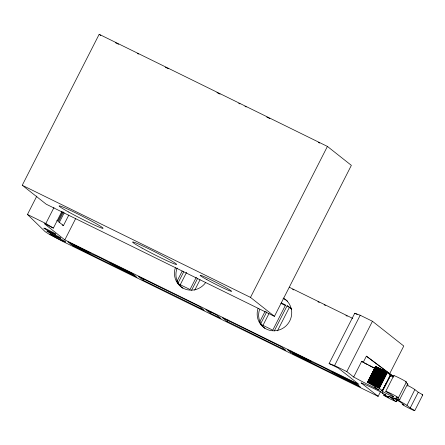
<?xml version="1.0" encoding="UTF-8"?>
<svg xmlns="http://www.w3.org/2000/svg" width="445" height="445" viewBox="0 0 445 445"><rect width="100%" height="100%" fill="white"/><g stroke="black" fill="none" stroke-linecap="round" stroke-linejoin="round"><path stroke-width="0.67" d="M22.25 185.265L99.174 34.298L327.42 146.427L351.361 165.362L274.437 316.334L46.197 204.199L22.25 185.265L250.496 297.399L274.437 316.334M380.631 391.444L378.128 396.35L62.422 241.251L49.723 234.582L45.212 231.723L27.457 214.479L36.835 196.073M61.822 211.531L53.378 228.096L45.835 223.507L53.967 207.554M62.539 211.848L57.817 221.12L56.854 220.358M63.446 211.97L58.506 221.666L63.44 225.571L68.786 215.085M59.163 222.695L64.191 212.827M389.386 374.262L403.771 346.026L372.454 321.268L360.2 315.249L354.754 313.236L329.111 363.559L338.3 368.076L358.931 384.385L64.82 239.894L75.761 218.412M71.139 244.433L67.824 241.807L90.124 252.766L71.139 244.433L71.673 243.382M143.162 280.255L138.373 276.467L199.56 306.533L204.35 310.315L143.162 280.255L143.785 279.026M176.876 281.524L182.194 271.088M177.783 283.504L183.724 271.839M179.997 285.251L186.561 272.362M196.301 277.252L190.043 289.528L178.401 283.804M191.578 290.279L197.519 278.62M194.726 290.184L200.039 279.749M210.479 313.33L205.69 309.542L216.276 314.743L221.065 318.525L210.479 313.33L211.102 312.101M227.172 321.529L222.383 317.741L281.184 346.633L285.974 350.415L227.172 321.529L227.974 319.955M250.496 297.399L327.42 146.427M259.596 322.158L265.226 311.111M260.503 324.144L266.761 311.867M263.028 325.273L268.969 313.614M274.298 330.919L287.12 305.754L289.328 307.501A14.14 13.634 -51.7 0 1 291.736 309.03M277.446 330.824L289.328 307.501M290.63 352.262L287.314 349.642L311.022 361.29L290.63 352.262L291.252 351.033M329.111 363.559L334.562 365.573L360.2 315.249M367.414 382.355L375.43 366.563L385.804 371.536L390.677 375.146L382.667 390.871L377.532 387.117L367.398 382.3L376.242 387.523L374.812 387.133L375.124 387.556A14.145 0.762 27 0 0 379.201 390.076L379.346 390.159A31.189 1.685 27 0 1 353.686 377.026L346.816 371.592L372.454 321.268M353.686 377.026L361.696 361.301A31.189 1.685 27 0 0 374.334 367.982M393.336 376.381L366.374 356.172L363.17 362.464L361.696 361.301M375.513 366.563L367.503 382.444L375.58 366.574M367.653 382.322L375.669 366.597M367.754 382.35L375.769 366.624M367.876 382.389L375.886 366.663M368.009 382.439L376.019 366.713M368.16 382.494L376.17 366.769M368.321 382.561L376.337 366.83M368.505 382.633L376.514 366.903M368.694 382.711L376.709 366.986M368.905 382.8L376.915 367.075M369.122 382.895L377.137 367.17M369.356 382.995L377.371 367.27M369.6 383.106L377.616 367.381M369.862 383.223L377.872 367.498M370.129 383.345L378.139 367.62M370.401 383.473L378.417 367.748M370.691 383.607L378.701 367.882M370.98 383.746L378.995 368.021M371.286 383.89L379.296 368.165M371.592 384.041L379.602 368.31M371.903 384.191L379.919 368.466M372.226 384.347L380.236 368.621M372.548 384.508L380.558 368.777M372.871 384.669L380.887 368.938M373.199 384.83L381.215 369.105M373.527 384.997L381.543 369.272M373.861 385.164L381.871 369.439M374.189 385.331L382.205 369.606M374.518 385.503L382.533 369.778M374.846 385.67L382.856 369.945M375.168 385.837L383.178 370.112M375.485 386.01L383.495 370.279M375.797 386.171L383.812 370.446M376.108 386.338L384.118 370.613M376.409 386.499L384.419 370.774M376.704 386.661L384.714 370.935M376.987 386.816L385.003 371.091M377.265 386.966L385.275 371.241M377.532 387.117L385.542 371.391M377.788 387.261L385.804 371.536M378.033 387.4L386.049 371.675M378.267 387.534L386.282 371.809M378.489 387.662L386.499 371.937M378.695 387.79L386.711 372.059M378.89 387.907L386.905 372.176M379.068 388.012L387.083 372.287M379.235 388.118L387.25 372.393M379.385 388.212L387.395 372.487M397.279 399.816C396.823 405.056 391.878 396.845 389.064 396.706A7.07 0.384 27 0 1 392.646 397.936A7.07 0.384 27 0 1 400.878 402.419L404.099 404.961A7.07 0.384 27 0 0 404.689 405.918A7.07 0.384 27 0 0 414.078 410.529A7.07 0.384 27 0 0 410.223 407.97L406.836 405.3A14.145 0.762 27 0 0 397.046 399.727L396.79 399.577A7.07 0.384 27 0 0 394.843 398.069L395.06 398.158A14.145 0.762 27 0 0 399.777 399.716L396.417 397.057A7.07 0.384 27 0 0 395.828 396.1A7.07 0.384 27 0 0 386.438 391.489A7.07 0.384 27 0 0 390.293 394.048L393.508 396.59A7.07 0.384 27 0 1 388.207 394.426A7.07 0.384 27 0 1 381.081 390.393L382.211 390.81L383.139 388.997M382.4 390.565L390.415 374.84M382.211 390.81L386.705 382.394M388.246 379.368L390.677 375.146M382.394 390.86L390.538 375.163M396.306 401.674L390.882 399.287L384.369 395.744L383.774 395.288L384.391 394.014M385.782 391.333L393.792 375.608M383.774 395.288L384.513 395.427L385.131 394.22M384.513 395.427L385.298 394.281M391.544 398.097L392.162 396.89M392.646 398.764L393.263 397.552M393.558 399.387L394.175 398.18M395.994 401.607L396.923 399.788M396.1 401.635L397.023 399.821M396.184 401.657L397.179 399.855M398.381 397.752L406.391 382.027M399.655 399.616L407.67 383.89L406.051 382.611M406.986 405.412L414.851 389.57A14.145 0.762 27 0 0 407.587 385.337M410.223 407.97L418.239 392.245L415.001 389.686M414.734 410.685L422.75 394.96M375.413 366.597L375.769 366.914M390.404 375.135L390.004 375.013M384.68 395.494L388.58 397.279L382.494 393.386A14.145 0.762 27 0 1 383.106 393.163L383.178 393.191A31.195 1.685 27 0 0 361.051 382.85L378.128 396.35M345.949 315.588L347.2 316.145M115.489 42.753L118.604 44.283M137.277 53.456L138.517 54.068M165.284 67.217L168.399 68.747M216.949 92.599L220.058 94.129M238.731 103.301L239.977 103.913M244.956 106.361L246.202 106.972M266.744 117.063L269.859 118.593M318.409 142.445L319.655 143.056M354.754 313.236L357.202 314.437M289.233 287.225L352.796 318.448M292.593 289.311L293.828 289.923M317.947 301.771L319.193 302.383M324.188 304.836L325.434 305.448M281.296 302.895L285.584 305.003L272.763 330.162L261.115 324.444M280.901 303.362L285.668 305.704M62.294 225.003L63.44 225.571M27.457 214.479L45.835 223.507M334.562 365.573L346.816 371.592M53.378 228.096L44.188 223.579L64.82 239.894M364.399 363.092L367.47 364.655M368.694 365.278L374.217 368.093M376.52 367.392L376.175 367.181M393.341 376.426L366.374 356.172M99.174 34.298L100.804 35.589M178.228 283.854L179.113 284.55M407.67 383.89L407.792 383.991A14.145 0.762 27 0 1 407.486 384.235M205.601 282.636A17.678 17.038 -51.7 0 1 183.713 288.471A17.678 17.038 -51.7 0 1 175.341 267.773M182.889 288.265A17.678 17.038 -51.7 0 1 177.127 268.068M283.248 298.072A17.678 17.038 -51.7 0 1 289.901 320.634A17.678 17.038 -51.7 0 1 267.795 329.706A17.678 17.038 -51.7 0 1 258.061 308.413M283.12 298.45A17.678 17.038 -51.7 0 1 287.62 301.304M264.897 328.366A17.678 17.038 -51.7 0 1 259.535 309.575M287.12 305.754A14.14 13.634 -51.7 0 1 291.547 309.292M394.053 375.869A7.07 0.384 27 0 1 400.75 378.723A7.07 0.384 27 0 1 405.634 381.832M418.239 392.245A7.07 0.384 27 0 1 422.138 394.821M393.297 377.193A7.07 0.384 27 0 1 390.026 375.352M407.765 385.96A7.07 0.384 27 0 1 407.959 386.071M45.401 228.641L45.19 228.552A6.764 0.367 27 0 0 47.537 230.388L47.837 230.549A6.764 0.367 27 0 0 55.174 234.07A6.764 0.367 27 0 0 53.272 232.579A6.764 0.367 27 0 0 45.401 228.641M100.03 257.633L72.613 245.595L137.032 277.246L100.03 257.633M321.563 366.469L292.104 353.43L360.6 387.078L321.563 366.469M50.079 232.29L49.773 232.151A7.821 0.423 27 0 0 50.702 233.436A7.821 0.423 27 0 0 60.726 238.075A7.821 0.423 27 0 0 50.079 232.29M54.646 235.911L54.268 235.733A8.878 0.478 27 0 0 53.183 236.106A8.878 0.478 27 0 0 65.593 242.024A8.878 0.478 27 0 0 54.646 235.911M132.243 273.458L109.943 262.506L135.558 276.078L132.243 273.458M355.811 383.29L332.098 371.642L359.126 385.915L355.811 383.29M142.072 248.088A24.748 1.341 27 0 0 176.548 264.469A24.748 1.341 27 0 0 145.059 247.014A24.748 1.341 27 0 0 142.072 248.088M68.547 211.965A24.748 1.341 27 0 0 103.023 228.346A24.748 1.341 27 0 0 71.528 210.891A24.748 1.341 27 0 0 68.547 211.965M206.914 279.649A17.678 0.957 27 0 0 231.539 291.353A17.678 0.957 27 0 0 209.044 278.882A17.678 0.957 27 0 0 206.914 279.649"/></g></svg>
